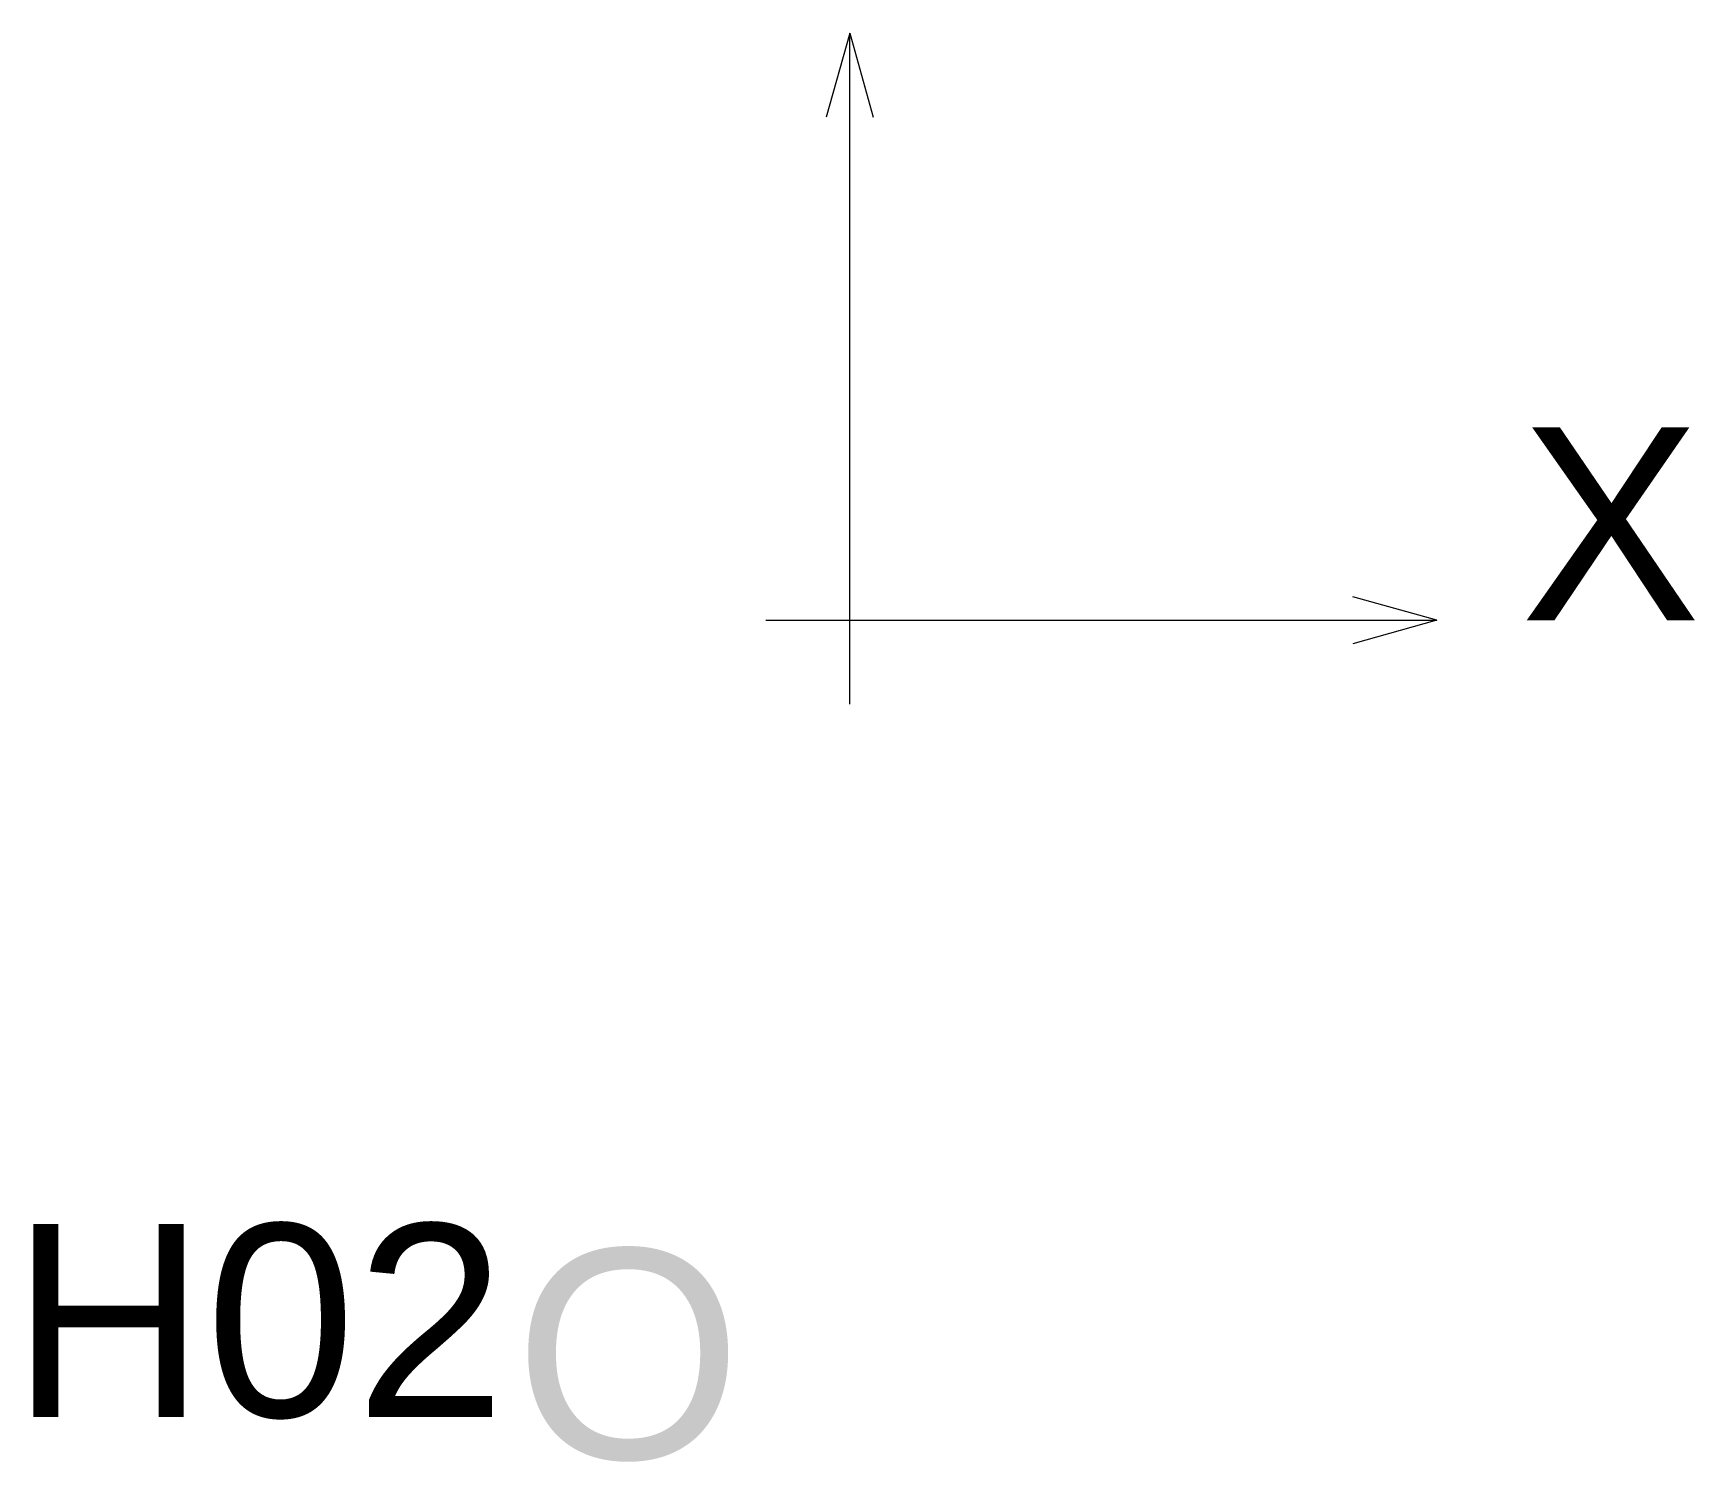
# Paper-space layout '01_三视图' of a CAD drawing. Header units: millimetres. Extents: x 8 to 412, y 8 to 289.
# Drawn here: x 151.26 to 171.08, y 81.96 to 99 of the extents above; entities that cross this region are included whole.
import ezdxf

# ---------------------------------------------------------------- set-up
doc = ezdxf.new("R2010")
doc.units = ezdxf.units.MM
doc.layers.add('ANNOTATIONS', color=7, linetype='CONTINUOUS', lineweight=18)
doc.styles.add('CJK', font='Arial Unicode.ttf')

psp = doc.layouts.new('01_三视图')

# ---------------------------------------------------------------- linework, layer by layer
at = {"layer": 'ANNOTATIONS'}
for p, q in [((161, 99), (160.72, 98)), ((161, 92), (161, 99)), ((161, 99), (161.28, 98)), ((161, 91), (161, 93)), ((168, 92), (167, 92.28)), ((160, 92), (162, 92)), ((161, 92), (168, 92)), ((168, 92), (167, 91.72))]:
    psp.add_line(p, q, dxfattribs=at)

# ---------------------------------------------------------------- texts
at = {"layer": 'ANNOTATIONS', "style": 'CJK'}
for s, height, p in [('X', 2.3, (169, 92)), ('H02', 2.3, (151, 82.5)), ('O', 2.5, (157, 82))]:
    psp.add_text(s, height=height, dxfattribs=at).set_placement(p)

doc.saveas('drawing.dxf')
